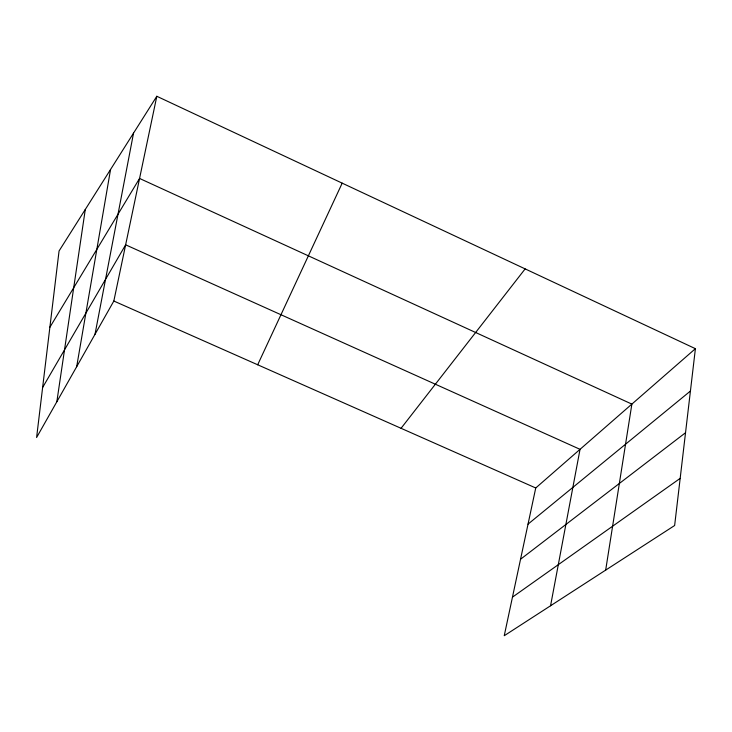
<?xml version="1.0" encoding="UTF-8"?>
<svg xmlns="http://www.w3.org/2000/svg" width="732" height="732" viewBox="0 0 732 732"><rect width="100%" height="100%" fill="white"/><g stroke="black" fill="none" stroke-linecap="round" stroke-linejoin="round"><path stroke-width="1.1" d="M695.4 348.679L674.639 525.512L504.238 635.724L535.742 487.979L695.4 348.679L156.813 96.276L59.063 250.966L36.6 437.516L113.835 301.035L156.813 96.276M56.84 401.749L85.287 209.462M605.675 570.118L631.872 404.11L139.565 178.452L49.877 327.268M76.677 366.705L110.559 169.467M550.556 605.776L580.037 449.329L125.639 244.817L42.63 387.475M95.004 334.314L133.544 133.087M257.682 364.774L342.192 183.146M401.054 428.302L525.146 268.891M528.028 524.139L690.422 391.044M520.543 559.248L685.527 432.731M512.464 597.147L680.174 478.371M113.835 301.035L535.742 487.979"/></g></svg>
